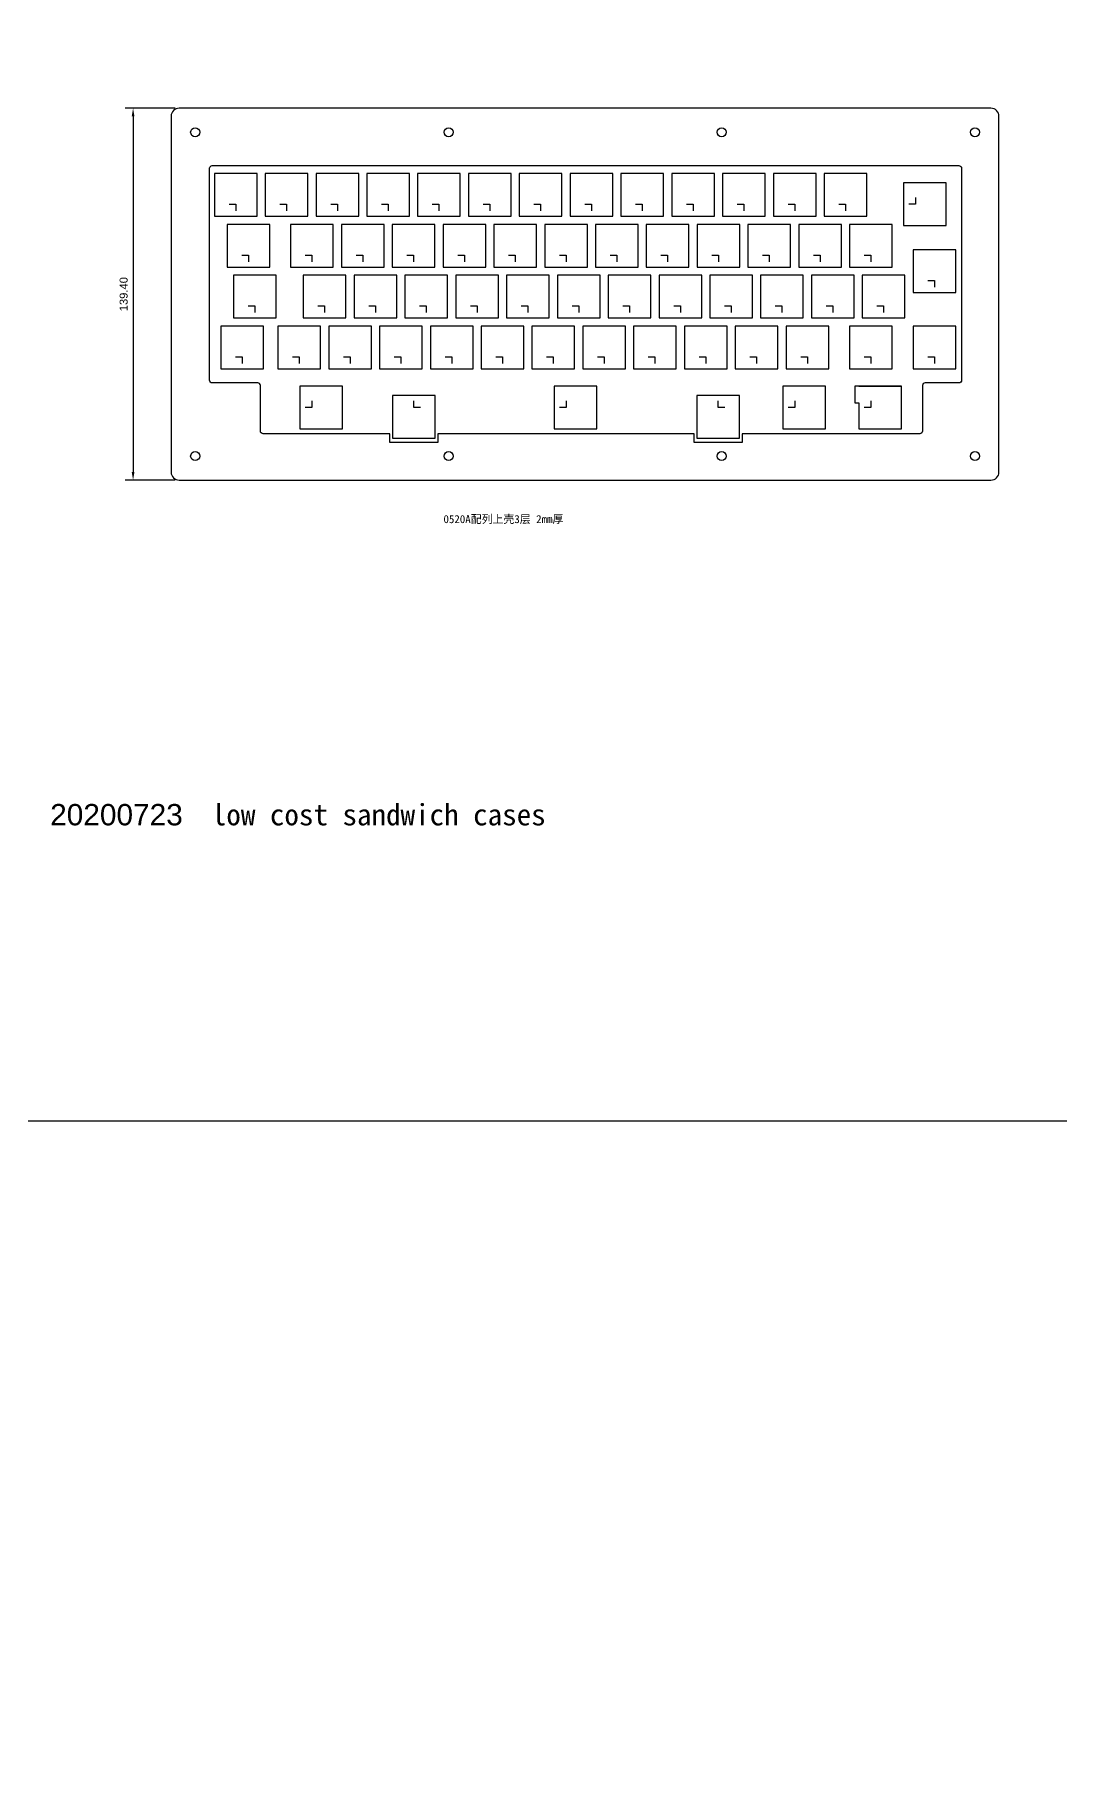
# Model space of a CAD drawing. Header units: millimetres. Extents: x -7565 to 5748, y -10126 to 3805.
# Drawn here: x -4054 to -3669, y -2570 to -1923 of the extents above; entities that cross this region are included whole.
import ezdxf

# ---------------------------------------------------------------- set-up
doc = ezdxf.new("R2010")
doc.units = ezdxf.units.MM
doc.layers.get('Defpoints').update_dxf_attribs({"color": 3})
doc.layers.add('View Port', color=1, linetype='Continuous', plot=False)
doc.styles.add('Notes', font='arial.ttf', dxfattribs={"height": 3})
doc.styles.get("Standard").update_dxf_attribs({"font": 'arial.ttf'})
doc.dimstyles.new('Civil-Metric', dxfattribs={"dimtxt": 3, "dimasz": 3, "dimexe": 3, "dimexo": 1.5, "dimgap": 2, "dimtad": 1, "dimzin": 3, "dimdsep": 46, "dimtxsty": 'Standard', "dimcen": 3, "dimazin": 2, "dimtfac": 1, "dimtofl": 0, "dimtmove": 0, "dimatfit": 3, "dimfxl": 1, "dimfrac": 1, "dimtolj": 1, "dimtzin": 0, "dimarcsym": 0})
doc.dimstyles.new('ISO-25', dxfattribs={"dimtxt": 2.5, "dimasz": 2.5, "dimexe": 1.25, "dimexo": 0.625, "dimtad": 1, "dimtxsty": 'Standard', "dimcen": 2.5, "dimadec": 0, "dimazin": 0, "dimtfac": 1, "dimtmove": 0, "dimatfit": 3, "dimfxl": 1, "dimarcsym": 0})

# ---------------------------------------------------------------- blocks, each defined once
blk = doc.blocks.new('*D68')
at = {"layer": 'Defpoints', "color": 0, "lineweight": -2, "transparency": 16777216}
for p, q in [((-4000.83, -1750.83), (-4018.52, -1750.83)), ((-4015.52, -1753.83), (-4015.52, -1887.23)), ((-4000.83, -1890.23), (-4018.52, -1890.23)), ((-6875.7, -3207.1), (-6875.7, -3164.89)), ((-6873.2, -3166.14), (-6571.1, -3166.14)), ((-6568.6, -3207.1), (-6568.6, -3164.89))]:
    blk.add_line(p, q, dxfattribs=at)
at = {"layer": 'Defpoints', "color": 0, "transparency": 16777216}
for p in [(-3999.33, -1750.83), (-4015.52, -1890.23), (-3999.33, -1890.23), (-6568.6, -3166.14), (-6875.7, -3207.72), (-6568.6, -3207.72)]:
    blk.add_point(p, dxfattribs=at)
for points in [[(-4016.02, -1753.83), (-4015.02, -1753.83), (-4015.52, -1750.83)], [(-4016.02, -1887.23), (-4015.02, -1887.23), (-4015.52, -1890.23)], [(-6873.2, -3165.72), (-6873.2, -3166.55), (-6875.7, -3166.14)], [(-6571.1, -3165.72), (-6571.1, -3166.55), (-6568.6, -3166.14)]]:
    blk.add_solid(points, dxfattribs=at)
at = {"layer": 'Defpoints', "color": 0, "transparency": 16777216, "insert": (-4019.05, -1820.53), "char_height": 3, "attachment_point": 5, "rotation": 90}
blk.add_mtext('\\A1;139.40', dxfattribs=at)
at = {"layer": 'Defpoints', "color": 0, "transparency": 16777216, "insert": (-6722.15, -3164.01), "char_height": 2.5, "attachment_point": 5}
blk.add_mtext('307,1', dxfattribs=at)
blk = doc.blocks.new('*D69')
at = {"layer": 'Defpoints', "color": 0, "lineweight": -2, "transparency": 16777216}
for p, q in [((-4000.83, -1950.83), (-4019.61, -1950.83)), ((-4016.61, -1953.83), (-4016.61, -2087.23)), ((-4000.83, -2090.23), (-4019.61, -2090.23)), ((-6278.6, -3207.1), (-6278.6, -3164.89)), ((-6276.1, -3166.14), (-5978.76, -3166.14)), ((-5976.26, -3207.1), (-5976.26, -3164.89))]:
    blk.add_line(p, q, dxfattribs=at)
at = {"layer": 'Defpoints', "color": 0, "transparency": 16777216}
for p in [(-3999.33, -1950.83), (-4016.61, -2090.23), (-3999.33, -2090.23), (-5976.26, -3166.14), (-6278.6, -3207.72), (-5976.26, -3207.72)]:
    blk.add_point(p, dxfattribs=at)
for points in [[(-4017.11, -1953.83), (-4016.11, -1953.83), (-4016.61, -1950.83)], [(-4017.11, -2087.23), (-4016.11, -2087.23), (-4016.61, -2090.23)], [(-6276.1, -3165.72), (-6276.1, -3166.55), (-6278.6, -3166.14)], [(-5978.76, -3165.72), (-5978.76, -3166.55), (-5976.26, -3166.14)]]:
    blk.add_solid(points, dxfattribs=at)
at = {"layer": 'Defpoints', "color": 0, "transparency": 16777216, "insert": (-4020.14, -2020.53), "char_height": 3, "attachment_point": 5, "rotation": 90}
blk.add_mtext('\\A1;139.40', dxfattribs=at)
at = {"layer": 'Defpoints', "color": 0, "transparency": 16777216, "insert": (-6127.43, -3164.01), "char_height": 2.5, "attachment_point": 5}
blk.add_mtext('302,34', dxfattribs=at)
blk = doc.blocks.new('*D70')
at = {"layer": 'Defpoints', "color": 0, "lineweight": -2, "transparency": 16777216}
for p, q in [((-3638.83, -1947.83), (-3660.71, -1947.83)), ((-3657.71, -1950.83), (-3657.71, -2090.23)), ((-3638.83, -2093.23), (-3660.71, -2093.23)), ((-6875.7, -3737.6), (-6875.7, -3695.39)), ((-6873.2, -3696.64), (-6571.1, -3696.64)), ((-6568.6, -3737.6), (-6568.6, -3695.39))]:
    blk.add_line(p, q, dxfattribs=at)
at = {"layer": 'Defpoints', "color": 0, "transparency": 16777216}
for p in [(-3637.33, -1947.83), (-3657.71, -2093.23), (-3637.33, -2093.23), (-6568.6, -3696.64), (-6875.7, -3738.22), (-6568.6, -3738.22)]:
    blk.add_point(p, dxfattribs=at)
for points in [[(-3658.21, -1950.83), (-3657.21, -1950.83), (-3657.71, -1947.83)], [(-3658.21, -2090.23), (-3657.21, -2090.23), (-3657.71, -2093.23)], [(-6873.2, -3696.22), (-6873.2, -3697.05), (-6875.7, -3696.64)], [(-6571.1, -3696.22), (-6571.1, -3697.05), (-6568.6, -3696.64)]]:
    blk.add_solid(points, dxfattribs=at)
at = {"layer": 'Defpoints', "color": 0, "transparency": 16777216, "insert": (-3661.24, -2020.53), "char_height": 3, "attachment_point": 5, "rotation": 90}
blk.add_mtext('\\A1;145.40', dxfattribs=at)
at = {"layer": 'Defpoints', "color": 0, "transparency": 16777216, "insert": (-6722.15, -3694.51), "char_height": 2.5, "attachment_point": 5}
blk.add_mtext('307,1', dxfattribs=at)
blk = doc.blocks.new('*D71')
at = {"layer": 'Defpoints', "color": 0, "lineweight": -2, "transparency": 16777216}
for p, q in [((-3638.83, -1747.83), (-3665.27, -1747.83)), ((-3662.27, -1750.83), (-3662.27, -1890.23)), ((-3638.83, -1893.23), (-3665.27, -1893.23)), ((-6278.6, -3737.6), (-6278.6, -3695.39)), ((-6276.1, -3696.64), (-5978.76, -3696.64)), ((-5976.26, -3737.6), (-5976.26, -3695.39))]:
    blk.add_line(p, q, dxfattribs=at)
at = {"layer": 'Defpoints', "color": 0, "transparency": 16777216}
for p in [(-3637.33, -1747.83), (-3662.27, -1893.23), (-3637.33, -1893.23), (-5976.26, -3696.64), (-6278.6, -3738.22), (-5976.26, -3738.22)]:
    blk.add_point(p, dxfattribs=at)
for points in [[(-3662.77, -1750.83), (-3661.77, -1750.83), (-3662.27, -1747.83)], [(-3662.77, -1890.23), (-3661.77, -1890.23), (-3662.27, -1893.23)], [(-6276.1, -3696.22), (-6276.1, -3697.05), (-6278.6, -3696.64)], [(-5978.76, -3696.22), (-5978.76, -3697.05), (-5976.26, -3696.64)]]:
    blk.add_solid(points, dxfattribs=at)
at = {"layer": 'Defpoints', "color": 0, "transparency": 16777216, "insert": (-3665.8, -1820.53), "char_height": 3, "attachment_point": 5, "rotation": 90}
blk.add_mtext('\\A1;145.40', dxfattribs=at)
at = {"layer": 'Defpoints', "color": 0, "transparency": 16777216, "insert": (-6127.43, -3694.51), "char_height": 2.5, "attachment_point": 5}
blk.add_mtext('302,34', dxfattribs=at)

msp = doc.modelspace()

# ---------------------------------------------------------------- linework, layer by layer
msp.add_lwpolyline([(-5037.987, -1439.21), (-2070.065, -1439.21), (-2070.065, -2330.573), (-5037.987, -2330.573)], close=True)
for points in [[(-4002.334, -1953.831), (-4002.334, -2087.231, 0.4142136), (-3999.334, -2090.231), (-3694.996, -2090.231, 0.4142136), (-3691.996, -2087.231), (-3691.996, -1953.831, 0.4142136), (-3694.996, -1950.831), (-3999.334, -1950.831, 0.4142136)], [(-3788.309, -2076.131), (-3797.309, -2076.131), (-3806.309, -2076.131), (-3806.309, -2072.831), (-3902.309, -2072.831), (-3902.309, -2076.131), (-3911.309, -2076.131), (-3920.309, -2076.131), (-3920.309, -2072.831), (-3967.884, -2072.831, -0.4142136), (-3968.884, -2071.831), (-3968.884, -2054.781, 0.4142136), (-3969.884, -2053.781), (-3986.934, -2053.781, -0.4142136), (-3987.934, -2052.781), (-3987.934, -1973.331, -0.4142136), (-3986.934, -1972.331), (-3706.996, -1972.331, -0.4142136), (-3705.996, -1973.331), (-3705.996, -2052.781, -0.4142136), (-3706.996, -2053.781), (-3719.684, -2053.781, 0.4142136), (-3720.684, -2054.781), (-3720.684, -2071.831, -0.4142136), (-3721.684, -2072.831), (-3788.309, -2072.831)]]:
    msp.add_lwpolyline(points, format="xyb", close=True)
for centre in [(-3993.334, -1959.831), (-3898.334, -1959.831), (-3795.996, -1959.831), (-3700.996, -1959.831), (-3993.334, -2081.231), (-3898.334, -2081.231), (-3795.996, -2081.231), (-3700.996, -2081.231)]:
    msp.add_circle(centre, 1.7)
at = {"layer": 'View Port'}
for points in [[(-3970.134, -1991.331), (-3970.134, -1975.331), (-3986.134, -1975.331), (-3986.134, -1991.331)], [(-3951.084, -1991.331), (-3951.084, -1975.331), (-3967.084, -1975.331), (-3967.084, -1991.331)], [(-3932.034, -1991.331), (-3932.034, -1975.331), (-3948.034, -1975.331), (-3948.034, -1991.331)], [(-3912.984, -1991.331), (-3912.984, -1975.331), (-3928.984, -1975.331), (-3928.984, -1991.331)], [(-3893.934, -1991.331), (-3893.934, -1975.331), (-3909.934, -1975.331), (-3909.934, -1991.331)], [(-3874.884, -1991.331), (-3874.884, -1975.331), (-3890.884, -1975.331), (-3890.884, -1991.331)], [(-3855.834, -1991.331), (-3855.834, -1975.331), (-3871.834, -1975.331), (-3871.834, -1991.331)], [(-3836.784, -1991.331), (-3836.784, -1975.331), (-3852.784, -1975.331), (-3852.784, -1991.331)], [(-3817.734, -1991.331), (-3817.734, -1975.331), (-3833.734, -1975.331), (-3833.734, -1991.331)], [(-3798.684, -1991.331), (-3798.684, -1975.331), (-3814.684, -1975.331), (-3814.684, -1991.331)], [(-3779.634, -1991.331), (-3779.634, -1975.331), (-3795.634, -1975.331), (-3795.634, -1991.331)], [(-3760.584, -1991.331), (-3760.584, -1975.331), (-3776.584, -1975.331), (-3776.584, -1991.331)], [(-3741.534, -1991.331), (-3741.534, -1975.331), (-3757.534, -1975.331), (-3757.534, -1991.331)], [(-3727.84, -1994.831), (-3711.84, -1994.831), (-3711.84, -1978.831), (-3727.84, -1978.831)], [(-3965.371, -2010.381), (-3965.371, -1994.381), (-3981.371, -1994.381), (-3981.371, -2010.381)], [(-3941.559, -2010.381), (-3941.559, -1994.381), (-3957.559, -1994.381), (-3957.559, -2010.381)], [(-3922.509, -2010.381), (-3922.509, -1994.381), (-3938.509, -1994.381), (-3938.509, -2010.381)], [(-3903.459, -2010.381), (-3903.459, -1994.381), (-3919.459, -1994.381), (-3919.459, -2010.381)], [(-3884.409, -2010.381), (-3884.409, -1994.381), (-3900.409, -1994.381), (-3900.409, -2010.381)], [(-3865.359, -2010.381), (-3865.359, -1994.381), (-3881.359, -1994.381), (-3881.359, -2010.381)], [(-3846.309, -2010.381), (-3846.309, -1994.381), (-3862.309, -1994.381), (-3862.309, -2010.381)], [(-3827.259, -2010.381), (-3827.259, -1994.381), (-3843.259, -1994.381), (-3843.259, -2010.381)], [(-3808.209, -2010.381), (-3808.209, -1994.381), (-3824.209, -1994.381), (-3824.209, -2010.381)], [(-3789.159, -2010.381), (-3789.159, -1994.381), (-3805.159, -1994.381), (-3805.159, -2010.381)], [(-3770.109, -2010.381), (-3770.109, -1994.381), (-3786.109, -1994.381), (-3786.109, -2010.381)], [(-3751.059, -2010.381), (-3751.059, -1994.381), (-3767.059, -1994.381), (-3767.059, -2010.381)], [(-3732.009, -2010.381), (-3732.009, -1994.381), (-3748.009, -1994.381), (-3748.009, -2010.381)], [(-3708.196, -2019.906), (-3708.196, -2003.906), (-3724.196, -2003.906), (-3724.196, -2019.906)], [(-3962.99, -2029.431), (-3962.99, -2013.431), (-3978.99, -2013.431), (-3978.99, -2029.431)], [(-3936.796, -2029.431), (-3936.796, -2013.431), (-3952.796, -2013.431), (-3952.796, -2029.431)], [(-3917.746, -2029.431), (-3917.746, -2013.431), (-3933.746, -2013.431), (-3933.746, -2029.431)], [(-3898.696, -2029.431), (-3898.696, -2013.431), (-3914.696, -2013.431), (-3914.696, -2029.431)], [(-3879.646, -2029.431), (-3879.646, -2013.431), (-3895.646, -2013.431), (-3895.646, -2029.431)], [(-3860.596, -2029.431), (-3860.596, -2013.431), (-3876.596, -2013.431), (-3876.596, -2029.431)], [(-3841.546, -2029.431), (-3841.546, -2013.431), (-3857.546, -2013.431), (-3857.546, -2029.431)], [(-3822.496, -2029.431), (-3822.496, -2013.431), (-3838.496, -2013.431), (-3838.496, -2029.431)], [(-3803.446, -2029.431), (-3803.446, -2013.431), (-3819.446, -2013.431), (-3819.446, -2029.431)], [(-3784.396, -2029.431), (-3784.396, -2013.431), (-3800.396, -2013.431), (-3800.396, -2029.431)], [(-3765.346, -2029.431), (-3765.346, -2013.431), (-3781.346, -2013.431), (-3781.346, -2029.431)], [(-3746.296, -2029.431), (-3746.296, -2013.431), (-3762.296, -2013.431), (-3762.296, -2029.431)], [(-3727.246, -2029.431), (-3727.246, -2013.431), (-3743.246, -2013.431), (-3743.246, -2029.431)], [(-3967.752, -2048.481), (-3967.752, -2032.481), (-3983.752, -2032.481), (-3983.752, -2048.481)], [(-3946.321, -2048.481), (-3946.321, -2032.481), (-3962.321, -2032.481), (-3962.321, -2048.481)], [(-3927.271, -2048.481), (-3927.271, -2032.481), (-3943.271, -2032.481), (-3943.271, -2048.481)], [(-3908.221, -2048.481), (-3908.221, -2032.481), (-3924.221, -2032.481), (-3924.221, -2048.481)], [(-3889.171, -2048.481), (-3889.171, -2032.481), (-3905.171, -2032.481), (-3905.171, -2048.481)], [(-3870.121, -2048.481), (-3870.121, -2032.481), (-3886.121, -2032.481), (-3886.121, -2048.481)], [(-3851.071, -2048.481), (-3851.071, -2032.481), (-3867.071, -2032.481), (-3867.071, -2048.481)], [(-3832.021, -2048.481), (-3832.021, -2032.481), (-3848.021, -2032.481), (-3848.021, -2048.481)], [(-3812.971, -2048.481), (-3812.971, -2032.481), (-3828.971, -2032.481), (-3828.971, -2048.481)], [(-3793.921, -2048.481), (-3793.921, -2032.481), (-3809.921, -2032.481), (-3809.921, -2048.481)], [(-3774.871, -2048.481), (-3774.871, -2032.481), (-3790.871, -2032.481), (-3790.871, -2048.481)], [(-3755.821, -2048.481), (-3755.821, -2032.481), (-3771.821, -2032.481), (-3771.821, -2048.481)], [(-3732.009, -2048.481), (-3732.009, -2032.481), (-3748.009, -2032.481), (-3748.009, -2048.481)], [(-3708.196, -2048.481), (-3708.196, -2032.481), (-3724.196, -2032.481), (-3724.196, -2048.481)], [(-3954.059, -2071.031), (-3938.059, -2071.031), (-3938.059, -2055.031), (-3954.059, -2055.031)], [(-3858.809, -2071.031), (-3842.809, -2071.031), (-3842.809, -2055.031), (-3858.809, -2055.031)], [(-3773.084, -2071.031), (-3757.084, -2071.031), (-3757.084, -2055.031), (-3773.084, -2055.031)], [(-3919.309, -2058.531), (-3919.309, -2074.531), (-3903.309, -2074.531), (-3903.309, -2058.531)], [(-3805.309, -2058.531), (-3805.309, -2074.531), (-3789.309, -2074.531), (-3789.309, -2058.531)]]:
    msp.add_lwpolyline(points, close=True, dxfattribs=at)
for points in [[(-3723.34, -1984.331), (-3723.34, -1986.831), (-3725.84, -1986.831)], [(-3980.634, -1986.831), (-3978.134, -1986.831), (-3978.134, -1989.331)], [(-3961.584, -1986.831), (-3959.084, -1986.831), (-3959.084, -1989.331)], [(-3942.534, -1986.831), (-3940.034, -1986.831), (-3940.034, -1989.331)], [(-3923.484, -1986.831), (-3920.984, -1986.831), (-3920.984, -1989.331)], [(-3904.434, -1986.831), (-3901.934, -1986.831), (-3901.934, -1989.331)], [(-3885.384, -1986.831), (-3882.884, -1986.831), (-3882.884, -1989.331)], [(-3866.334, -1986.831), (-3863.834, -1986.831), (-3863.834, -1989.331)], [(-3847.284, -1986.831), (-3844.784, -1986.831), (-3844.784, -1989.331)], [(-3828.234, -1986.831), (-3825.734, -1986.831), (-3825.734, -1989.331)], [(-3809.184, -1986.831), (-3806.684, -1986.831), (-3806.684, -1989.331)], [(-3790.134, -1986.831), (-3787.634, -1986.831), (-3787.634, -1989.331)], [(-3771.084, -1986.831), (-3768.584, -1986.831), (-3768.584, -1989.331)], [(-3752.034, -1986.831), (-3749.534, -1986.831), (-3749.534, -1989.331)], [(-3975.871, -2005.881), (-3973.371, -2005.881), (-3973.371, -2008.381)], [(-3952.059, -2005.881), (-3949.559, -2005.881), (-3949.559, -2008.381)], [(-3933.009, -2005.881), (-3930.509, -2005.881), (-3930.509, -2008.381)], [(-3913.959, -2005.881), (-3911.459, -2005.881), (-3911.459, -2008.381)], [(-3894.909, -2005.881), (-3892.409, -2005.881), (-3892.409, -2008.381)], [(-3875.859, -2005.881), (-3873.359, -2005.881), (-3873.359, -2008.381)], [(-3856.809, -2005.881), (-3854.309, -2005.881), (-3854.309, -2008.381)], [(-3837.759, -2005.881), (-3835.259, -2005.881), (-3835.259, -2008.381)], [(-3818.709, -2005.881), (-3816.209, -2005.881), (-3816.209, -2008.381)], [(-3799.659, -2005.881), (-3797.159, -2005.881), (-3797.159, -2008.381)], [(-3780.609, -2005.881), (-3778.109, -2005.881), (-3778.109, -2008.381)], [(-3761.559, -2005.881), (-3759.059, -2005.881), (-3759.059, -2008.381)], [(-3742.509, -2005.881), (-3740.009, -2005.881), (-3740.009, -2008.381)], [(-3718.696, -2015.406), (-3716.196, -2015.406), (-3716.196, -2017.906)], [(-3973.49, -2024.931), (-3970.99, -2024.931), (-3970.99, -2027.431)], [(-3947.296, -2024.931), (-3944.796, -2024.931), (-3944.796, -2027.431)], [(-3928.246, -2024.931), (-3925.746, -2024.931), (-3925.746, -2027.431)], [(-3909.196, -2024.931), (-3906.696, -2024.931), (-3906.696, -2027.431)], [(-3890.146, -2024.931), (-3887.646, -2024.931), (-3887.646, -2027.431)], [(-3871.096, -2024.931), (-3868.596, -2024.931), (-3868.596, -2027.431)], [(-3852.046, -2024.931), (-3849.546, -2024.931), (-3849.546, -2027.431)], [(-3832.996, -2024.931), (-3830.496, -2024.931), (-3830.496, -2027.431)], [(-3813.946, -2024.931), (-3811.446, -2024.931), (-3811.446, -2027.431)], [(-3794.896, -2024.931), (-3792.396, -2024.931), (-3792.396, -2027.431)], [(-3775.846, -2024.931), (-3773.346, -2024.931), (-3773.346, -2027.431)], [(-3756.796, -2024.931), (-3754.296, -2024.931), (-3754.296, -2027.431)], [(-3737.746, -2024.931), (-3735.246, -2024.931), (-3735.246, -2027.431)], [(-3978.252, -2043.981), (-3975.752, -2043.981), (-3975.752, -2046.481)], [(-3956.821, -2043.981), (-3954.321, -2043.981), (-3954.321, -2046.481)], [(-3937.771, -2043.981), (-3935.271, -2043.981), (-3935.271, -2046.481)], [(-3918.721, -2043.981), (-3916.221, -2043.981), (-3916.221, -2046.481)], [(-3899.671, -2043.981), (-3897.171, -2043.981), (-3897.171, -2046.481)], [(-3880.621, -2043.981), (-3878.121, -2043.981), (-3878.121, -2046.481)], [(-3861.571, -2043.981), (-3859.071, -2043.981), (-3859.071, -2046.481)], [(-3842.521, -2043.981), (-3840.021, -2043.981), (-3840.021, -2046.481)], [(-3823.471, -2043.981), (-3820.971, -2043.981), (-3820.971, -2046.481)], [(-3804.421, -2043.981), (-3801.921, -2043.981), (-3801.921, -2046.481)], [(-3785.371, -2043.981), (-3782.871, -2043.981), (-3782.871, -2046.481)], [(-3766.321, -2043.981), (-3763.821, -2043.981), (-3763.821, -2046.481)], [(-3742.509, -2043.981), (-3740.009, -2043.981), (-3740.009, -2046.481)], [(-3718.696, -2043.981), (-3716.196, -2043.981), (-3716.196, -2046.481)], [(-3744.509, -2055.031), (-3728.509, -2055.031), (-3746.009, -2055.031), (-3746.009, -2061.231), (-3744.509, -2061.231), (-3744.509, -2071.031), (-3728.509, -2071.031), (-3728.509, -2055.031)], [(-3949.559, -2060.531), (-3949.559, -2063.031), (-3952.059, -2063.031)], [(-3908.809, -2063.031), (-3911.309, -2063.031), (-3911.309, -2060.531)], [(-3854.309, -2060.531), (-3854.309, -2063.031), (-3856.809, -2063.031)], [(-3794.809, -2063.031), (-3797.309, -2063.031), (-3797.309, -2060.531)], [(-3768.584, -2060.531), (-3768.584, -2063.031), (-3771.084, -2063.031)], [(-3740.009, -2060.531), (-3740.009, -2063.031), (-3742.509, -2063.031)]]:
    msp.add_lwpolyline(points, dxfattribs=at)

# ---------------------------------------------------------------- texts
at = {"attachment_point": 1, "style": 'Notes'}
for s, width, insert, char_height in [('{\\fSimSun|b0|i0|c134|p2;0520A配列上壳\\fSimSun|b0|i0|c0|p2;3\\fSimSun|b0|i0|c134|p2;层 2mm厚}', 148.75752, (-3900.252, -2103.348), 3), ('20200723{\\fSimSun|b0|i0|c134|p2;  low cost sandwich cases}', 682.30714, (-4047.696, -2211.634), 8)]:
    msp.add_mtext_dynamic_manual_height_columns(s, width=width, gutter_width=15, heights=[0], dxfattribs=dict(at, insert=insert, char_height=char_height))

# ---------------------------------------------------------------- dimensions: what is measured, and where the dimension line sits
at = {"layer": 'Defpoints'}
for base, p1, p2, angle, dimstyle, picture, middle in [((-4015.521, -1890.231), (-3999.334, -1750.831), (-3999.334, -1890.231), 90, 'Civil-Metric', '*D68', (-4019.054, -1820.531)), ((-6568.599, -3166.136), (-6875.699, -3207.721), (-6568.599, -3207.721), 180, 'ISO-25', '*D68', (-6722.149, -3164.009)), ((-3662.269, -1893.231), (-3637.334, -1747.831), (-3637.334, -1893.231), 90, 'Civil-Metric', '*D71', (-3665.801, -1820.531)), ((-5976.262, -3696.636), (-6278.599, -3738.221), (-5976.262, -3738.221), 180, 'ISO-25', '*D71', (-6127.431, -3694.509)), ((-3657.711, -2093.231), (-3637.334, -1947.831), (-3637.334, -2093.231), 90, 'Civil-Metric', '*D70', (-3661.242, -2020.531)), ((-6568.599, -3696.636), (-6875.699, -3738.221), (-6568.599, -3738.221), 180, 'ISO-25', '*D70', (-6722.149, -3694.509)), ((-4016.609, -2090.231), (-3999.334, -1950.831), (-3999.334, -2090.231), 90, 'Civil-Metric', '*D69', (-4020.141, -2020.531)), ((-5976.262, -3166.136), (-6278.599, -3207.721), (-5976.262, -3207.721), 180, 'ISO-25', '*D69', (-6127.431, -3164.009))]:
    dim = msp.add_linear_dim(base=base, p1=p1, p2=p2, angle=angle, dimstyle=dimstyle, dxfattribs=at)
    dim.commit()
    dim.dimension.update_dxf_attribs({"geometry": picture, "text_midpoint": middle})

doc.saveas('drawing.dxf')
